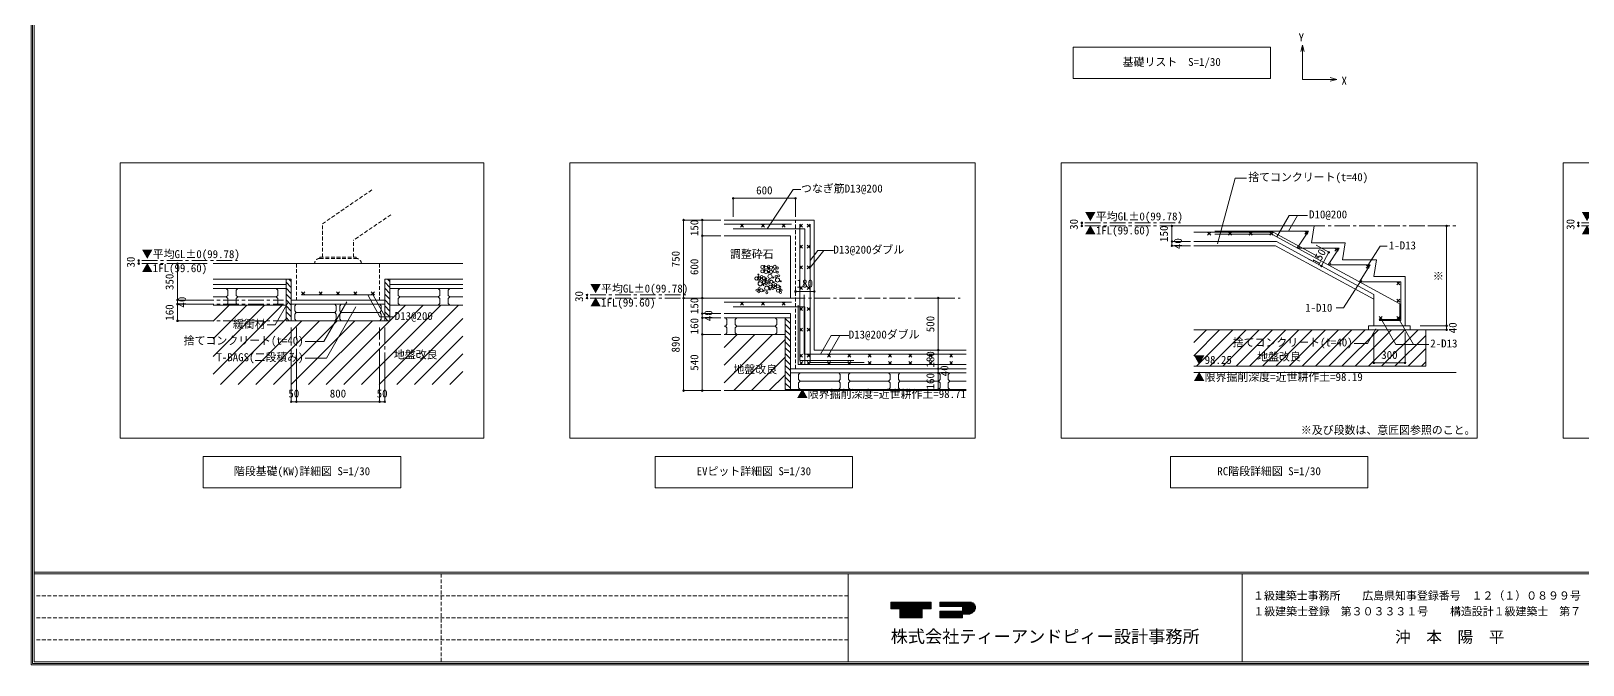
# Model space of a CAD drawing. Units: millimetres on the paper, enlarged 150 times, with parts at 1:30. Extents: x -144184 to 144184, y -90019 to 91030.
# Drawn here: x -144184 to -69522, y -90019 to -59528 of the extents above; entities that cross this region are included whole.
import ezdxf
from ezdxf.enums import TextEntityAlignment as Align

# ---------------------------------------------------------------- set-up
doc = ezdxf.new("R2010")
doc.units = ezdxf.units.MM
doc.header["$LTSCALE"] = 150
doc.header["$PDMODE"] = 32
doc.header["$PDSIZE"] = 75
doc.linetypes.add('CHAIN1', pattern=[8, 5, -1, 1, -1])
doc.linetypes.add('DASHED1', pattern=[1.8, 1.2, -0.6])
for name, color, linetype, lineweight in [('3-0_基準線', 3, 'Continuous', 13), ('3-1_躯体', 7, 'Continuous', 9), ('3-2_間仕切り', 7, 'Continuous', 9), ('3-5_仕上げ', 2, 'Continuous', 9), ('3-7_寸法', 4, 'Continuous', 5), ('3-8_補助線', 4, 'Continuous', 5), ('3-9_ハッチ', 4, 'Continuous', 5), ('3-A_給水設備', 7, 'Continuous', 9), ('3-B_排水設備', 3, 'Continuous', 13), ('3-C_ガス設備', 4, 'DASHED1', 5), ('3-F_', 4, 'CHAIN1', 5), ('4-7_寸法', 4, 'Continuous', 5), ('F-0_枠', 2, 'Continuous', 13)]:
    doc.layers.add(name, color=color, linetype=linetype, lineweight=lineweight)
doc.layers.add('3-E_', color=2, linetype='Continuous')
doc.styles.add('ＭＳ ゴシック', font='')
doc.styles.get('ＭＳ ゴシック').set_extended_font_data('MS Gothic')

msp = doc.modelspace()

# ---------------------------------------------------------------- linework, layer by layer
at = {"layer": '3-0_基準線'}
for p, q in [((-84554.1, -60310.1), (-94054.1, -60310.1)), ((-84554.1, -60310.1), (-84554.1, -61810.1)), ((-110840.9, -68620.6), (-106504.3, -68620.6)), ((-106504.3, -68620.6), (-106504.3, -74870.6)), ((-110840.9, -69370.6), (-107654.3, -69370.6)), ((-107654.3, -72370.6), (-107654.3, -69370.6)), ((-88248.4, -68902), (-82457.7, -68902)), ((-82582.7, -69714.5), (-82457.7, -68902)), ((-88248.4, -69652), (-84270.7, -69652)), ((-88248.4, -69852), (-84321.4, -69852)), ((-79582.7, -72422.8), (-84321.4, -69852)), ((-79582.7, -72195.3), (-84270.7, -69652)), ((-82582.7, -69714.5), (-80957.7, -69714.5)), ((-81082.7, -70527), (-80957.7, -69714.5)), ((-135416.6, -70715.4), (-123416.6, -70715.4)), ((-81082.7, -70527), (-79457.7, -70527)), ((-79582.7, -71342), (-79457.7, -70527)), ((-135416.6, -71465.4), (-131666.6, -71465.4)), ((-131916.6, -71465.4), (-131916.6, -73465.4)), ((-131666.6, -71465.4), (-131666.6, -73465.4)), ((-123416.6, -71465.4), (-127166.6, -71465.4)), ((-127166.6, -71465.4), (-127166.6, -73465.4)), ((-126916.6, -71465.4), (-126916.6, -73465.4)), ((-79582.7, -71342), (-78082.7, -71342)), ((-78082.7, -73702), (-78082.7, -71342)), ((-135416.6, -71715.4), (-131916.6, -71715.4)), ((-135416.6, -71915.4), (-131916.6, -71915.4)), ((-134791.6, -72315.4), (-135416.6, -72315.4)), ((-134716.6, -71990.4), (-134791.6, -71915.4)), ((-134791.6, -72315.4), (-134716.6, -72240.4)), ((-134791.6, -72315.4), (-134716.6, -72390.4)), ((-134716.6, -72240.4), (-134716.6, -71990.4)), ((-134716.6, -72640.4), (-134716.6, -72390.4)), ((-134316.6, -71990.4), (-134241.6, -71915.4)), ((-134316.6, -72240.4), (-134316.6, -71990.4)), ((-134241.6, -72315.4), (-134316.6, -72240.4)), ((-134241.6, -72315.4), (-134316.6, -72390.4)), ((-134316.6, -72640.4), (-134316.6, -72390.4)), ((-132391.6, -72315.4), (-134241.6, -72315.4)), ((-132316.6, -71990.4), (-132391.6, -71915.4)), ((-132391.6, -72315.4), (-132316.6, -72240.4)), ((-132391.6, -72315.4), (-132316.6, -72390.4)), ((-132316.6, -72240.4), (-132316.6, -71990.4)), ((-132316.6, -72640.4), (-132316.6, -72390.4)), ((-123416.6, -71715.4), (-126916.6, -71715.4)), ((-123416.6, -71915.4), (-126916.6, -71915.4)), ((-126516.6, -71990.4), (-126441.6, -71915.4)), ((-126516.6, -72240.4), (-126516.6, -71990.4)), ((-126441.6, -72315.4), (-126516.6, -72240.4)), ((-126441.6, -72315.4), (-126516.6, -72390.4)), ((-126516.6, -72640.4), (-126516.6, -72390.4)), ((-126441.6, -72315.4), (-124591.6, -72315.4)), ((-124516.6, -71990.4), (-124591.6, -71915.4)), ((-124591.6, -72315.4), (-124516.6, -72240.4)), ((-124591.6, -72315.4), (-124516.6, -72390.4)), ((-124516.6, -72240.4), (-124516.6, -71990.4)), ((-124516.6, -72640.4), (-124516.6, -72390.4)), ((-124116.6, -71990.4), (-124041.6, -71915.4)), ((-124116.6, -72240.4), (-124116.6, -71990.4)), ((-124041.6, -72315.4), (-124116.6, -72240.4)), ((-124041.6, -72315.4), (-124116.6, -72390.4)), ((-124116.6, -72640.4), (-124116.6, -72390.4)), ((-124041.6, -72315.4), (-123416.6, -72315.4)), ((-110840.9, -72370.6), (-107654.3, -72370.6)), ((-79582.7, -73702), (-79582.7, -72195.3)), ((-135416.6, -72715.4), (-131916.6, -72715.4)), ((-134791.6, -72715.4), (-135416.6, -72715.4)), ((-134716.6, -72640.4), (-134791.6, -72715.4)), ((-134316.6, -72640.4), (-134241.6, -72715.4)), ((-131666.6, -72465.4), (-127166.6, -72465.4)), ((-127166.6, -72665.4), (-131666.6, -72665.4)), ((-131499.9, -72740.4), (-131424.9, -72665.4)), ((-131499.9, -72990.4), (-131499.9, -72740.4)), ((-131424.9, -73065.4), (-131499.9, -72990.4)), ((-131424.9, -73065.4), (-131499.9, -73140.4)), ((-131499.9, -73390.4), (-131499.9, -73140.4)), ((-129574.9, -73065.4), (-131424.9, -73065.4)), ((-129499.9, -72740.4), (-129574.9, -72665.4)), ((-129574.9, -73065.4), (-129499.9, -72990.4)), ((-129574.9, -73065.4), (-129499.9, -73140.4)), ((-129499.9, -72990.4), (-129499.9, -72740.4)), ((-129499.9, -73390.4), (-129499.9, -73140.4)), ((-129333.2, -72740.4), (-129258.2, -72665.4)), ((-129333.2, -72990.4), (-129333.2, -72740.4)), ((-129258.2, -73065.4), (-129333.2, -72990.4)), ((-129258.2, -73065.4), (-129333.2, -73140.4)), ((-129333.2, -73390.4), (-129333.2, -73140.4)), ((-127408.2, -73065.4), (-129258.2, -73065.4)), ((-127333.2, -72740.4), (-127408.2, -72665.4)), ((-127408.2, -73065.4), (-127333.2, -72990.4)), ((-127408.2, -73065.4), (-127333.2, -73140.4)), ((-127333.2, -72990.4), (-127333.2, -72740.4)), ((-127333.2, -73390.4), (-127333.2, -73140.4)), ((-123416.6, -72715.4), (-126916.6, -72715.4)), ((-124516.6, -72640.4), (-124591.6, -72715.4)), ((-124116.6, -72640.4), (-124041.6, -72715.4)), ((-124041.6, -72715.4), (-123416.6, -72715.4)), ((-110840.9, -73120.6), (-107654.3, -73120.6)), ((-107654.3, -76770.6), (-107654.3, -73120.6)), ((-126916.6, -73465.4), (-131916.6, -73465.4)), ((-129499.9, -73390.4), (-129574.9, -73465.4)), ((-127333.2, -73390.4), (-127408.2, -73465.4)), ((-110840.9, -73320.6), (-107654.3, -73320.6)), ((-110840.9, -73720.6), (-110779.3, -73720.6)), ((-110704.3, -73395.6), (-110779.3, -73320.6)), ((-110779.3, -73720.6), (-110704.3, -73645.6)), ((-110779.3, -73720.6), (-110704.3, -73795.6)), ((-110704.3, -73645.6), (-110704.3, -73395.6)), ((-110704.3, -74045.6), (-110704.3, -73795.6)), ((-110304.3, -73395.6), (-110229.3, -73320.6)), ((-110304.3, -73645.6), (-110304.3, -73395.6)), ((-110229.3, -73720.6), (-110304.3, -73645.6)), ((-110229.3, -73720.6), (-110304.3, -73795.6)), ((-110304.3, -74045.6), (-110304.3, -73795.6)), ((-110229.3, -73720.6), (-108379.3, -73720.6)), ((-108304.3, -73395.6), (-108379.3, -73320.6)), ((-108379.3, -73720.6), (-108304.3, -73645.6)), ((-108379.3, -73720.6), (-108304.3, -73795.6)), ((-108304.3, -73645.6), (-108304.3, -73395.6)), ((-108304.3, -74045.6), (-108304.3, -73795.6)), ((-107904.3, -76770.6), (-107904.3, -73320.6)), ((-88248.4, -73902), (-77082.7, -73902)), ((-77832.7, -73702), (-79832.7, -73702)), ((-79832.7, -73702), (-79832.7, -73902)), ((-77832.7, -73902), (-79832.7, -73902)), ((-77832.7, -73702), (-77832.7, -73902)), ((-77082.7, -73902), (-77082.7, -75652)), ((-110840.9, -74120.6), (-110779.3, -74120.6)), ((-110840.9, -74120.6), (-107904.3, -74120.6)), ((-110704.3, -74045.6), (-110779.3, -74120.6)), ((-108304.3, -74045.6), (-108379.3, -74120.6)), ((-99200.8, -74870.6), (-106504.3, -74870.6)), ((-99200.8, -75770.6), (-107654.3, -75770.6)), ((-99200.8, -75970.6), (-107654.3, -75970.6)), ((-107254.3, -76045.6), (-107179.3, -75970.6)), ((-107254.3, -76295.6), (-107254.3, -76045.6)), ((-105254.3, -76045.6), (-105329.3, -75970.6)), ((-105254.3, -76295.6), (-105254.3, -76045.6)), ((-104854.3, -76045.6), (-104779.3, -75970.6)), ((-104854.3, -76295.6), (-104854.3, -76045.6)), ((-102854.3, -76045.6), (-102929.3, -75970.6)), ((-102854.3, -76295.6), (-102854.3, -76045.6)), ((-102454.3, -76045.6), (-102379.3, -75970.6)), ((-102454.3, -76295.6), (-102454.3, -76045.6)), ((-100454.3, -76045.6), (-100529.3, -75970.6)), ((-100454.3, -76295.6), (-100454.3, -76045.6)), ((-100054.3, -76045.6), (-99979.3, -75970.6)), ((-100054.3, -76295.6), (-100054.3, -76045.6)), ((-88248.4, -75652), (-77082.7, -75652)), ((-99200.8, -76820.6), (-110840.9, -76820.6)), ((-99200.8, -76770.6), (-107904.3, -76770.6)), ((-107179.3, -76370.6), (-107254.3, -76295.6)), ((-107179.3, -76370.6), (-107254.3, -76445.6)), ((-107254.3, -76695.6), (-107254.3, -76445.6)), ((-107254.3, -76695.6), (-107179.3, -76770.6)), ((-105329.3, -76370.6), (-107179.3, -76370.6)), ((-105329.3, -76370.6), (-105254.3, -76295.6)), ((-105329.3, -76370.6), (-105254.3, -76445.6)), ((-105254.3, -76695.6), (-105254.3, -76445.6)), ((-104779.3, -76370.6), (-104854.3, -76295.6)), ((-104779.3, -76370.6), (-104854.3, -76445.6)), ((-104854.3, -76695.6), (-104854.3, -76445.6)), ((-104854.3, -76695.6), (-104779.3, -76770.6)), ((-102929.3, -76370.6), (-104779.3, -76370.6)), ((-102929.3, -76370.6), (-102854.3, -76295.6)), ((-102929.3, -76370.6), (-102854.3, -76445.6)), ((-102854.3, -76695.6), (-102854.3, -76445.6)), ((-102379.3, -76370.6), (-102454.3, -76295.6)), ((-102379.3, -76370.6), (-102454.3, -76445.6)), ((-102454.3, -76695.6), (-102454.3, -76445.6)), ((-102454.3, -76695.6), (-102379.3, -76770.6)), ((-100529.3, -76370.6), (-102379.3, -76370.6)), ((-100529.3, -76370.6), (-100454.3, -76295.6)), ((-100529.3, -76370.6), (-100454.3, -76445.6)), ((-100454.3, -76695.6), (-100454.3, -76445.6)), ((-99979.3, -76370.6), (-100054.3, -76295.6)), ((-99979.3, -76370.6), (-100054.3, -76445.6)), ((-100054.3, -76695.6), (-100054.3, -76445.6)), ((-100054.3, -76695.6), (-99979.3, -76770.6)), ((-99200.8, -76370.6), (-99979.3, -76370.6)), ((-99200.8, -76770.6), (-99979.3, -76770.6))]:
    msp.add_line(p, q, dxfattribs=at)
at = {"layer": '3-0_基準線', "linetype": 'DASHED1'}
for p, q in [((-107404.3, -75770.6), (-107404.3, -68620.6)), ((-131416.6, -70715.4), (-131416.6, -72465.4)), ((-127416.6, -70715.4), (-127416.6, -72465.4))]:
    msp.add_line(p, q, dxfattribs=at)
at = {"layer": '3-0_基準線', "color": 4, "lineweight": 5}
msp.add_line((-76082.7, -73702), (-76082.7, -73902), dxfattribs=at)
at = {"layer": '3-0_基準線'}
for points in [[(-84554.1, -61810.1), (-94054.1, -61810.1), (-94054.1, -60310.1)], [(-132316.6, -72640.4), (-132391.6, -72715.4), (-134241.6, -72715.4)], [(-126516.6, -72640.4), (-126441.6, -72715.4), (-124591.6, -72715.4)], [(-131499.9, -73390.4), (-131424.9, -73465.4), (-129574.9, -73465.4)], [(-129333.2, -73390.4), (-129258.3, -73465.4), (-127408.2, -73465.4)], [(-110304.3, -74045.6), (-110229.3, -74120.6), (-108379.3, -74120.6)], [(-105254.3, -76695.6), (-105329.3, -76770.6), (-107179.3, -76770.6)], [(-102854.3, -76695.6), (-102929.3, -76770.6), (-104779.3, -76770.6)], [(-100454.3, -76695.6), (-100529.3, -76770.6), (-102379.3, -76770.6)]]:
    msp.add_lwpolyline(points, dxfattribs=at)
at = {"layer": '3-1_躯体'}
for p, q in [((-107604.3, -68820.6), (-110840.9, -68820.6)), ((-110404.3, -69045.6), (-106954.3, -69045.6)), ((-110045.7, -68820.6), (-109904.3, -68962)), ((-109904.3, -68820.6), (-110045.7, -68962)), ((-109045.7, -68820.6), (-108904.3, -68962)), ((-108904.3, -68820.6), (-109045.7, -68962)), ((-108045.7, -68820.6), (-107904.3, -68962)), ((-107904.3, -68820.6), (-108045.7, -68962)), ((-107204.3, -68820.6), (-107204.3, -75370.6)), ((-107204.3, -68824.9), (-107062.9, -68966.3)), ((-107062.9, -68824.9), (-107204.3, -68966.3)), ((-106954.3, -71795.6), (-106954.3, -69045.6)), ((-106840.7, -68824.9), (-106699.3, -68966.3)), ((-106699.3, -68824.9), (-106840.7, -68966.3)), ((-106699.3, -68820.6), (-106699.3, -75470.6)), ((-88248.4, -69202), (-84432.4, -69202)), ((-87582.4, -69352), (-87432.4, -69202)), ((-87432.4, -69352), (-87582.4, -69202)), ((-87227.4, -69152), (-82732, -69152)), ((-87227.4, -69302), (-84496.4, -69302)), ((-86582.4, -69352), (-86432.4, -69202)), ((-86432.4, -69352), (-86582.4, -69202)), ((-85582.4, -69352), (-85432.4, -69202)), ((-85432.4, -69352), (-85582.4, -69202)), ((-84432.4, -69352), (-84582.4, -69202)), ((-84582.4, -69352), (-84432.4, -69202)), ((-84496.4, -69302), (-78332.7, -72645.9)), ((-82213.8, -70405.6), (-84432.4, -69202)), ((-83275.2, -69964.5), (-82732, -69152)), ((-82902.4, -69302), (-82752.4, -69152)), ((-82752.4, -69302), (-82902.4, -69152)), ((-107204.3, -69824.2), (-107062.9, -69965.6)), ((-107062.9, -69824.2), (-107204.3, -69965.6)), ((-106840.7, -69824.2), (-106699.3, -69965.6)), ((-106699.3, -69824.2), (-106840.7, -69965.6)), ((-83275.2, -69964.5), (-81255, -69964.5)), ((-81255, -69964.5), (-81777.5, -70777)), ((-81452.4, -70114.5), (-81302.4, -69964.5)), ((-81302.4, -70114.5), (-81452.4, -69964.5)), ((-107204.3, -70823.4), (-107062.9, -70964.9)), ((-107062.9, -70823.4), (-107204.3, -70964.9)), ((-106840.7, -70823.4), (-106699.3, -70964.9)), ((-106699.3, -70823.4), (-106840.7, -70964.9)), ((-81777.5, -70777), (-79755, -70777)), ((-79755, -70777), (-80275.2, -71592)), ((-79952.4, -70927), (-79802.4, -70777)), ((-79802.4, -70927), (-79952.4, -70777)), ((-80275.2, -71592), (-78282.7, -71592)), ((-78482.7, -71742), (-78332.7, -71592)), ((-78332.7, -71742), (-78482.7, -71592)), ((-78282.7, -71592), (-78282.7, -73452)), ((-131166.6, -72215.4), (-131016.6, -72065.4)), ((-131016.6, -72215.4), (-131166.6, -72065.4)), ((-131166.6, -72215.4), (-127666.6, -72215.4)), ((-130329.1, -72065.4), (-130179.1, -72215.4)), ((-130329.1, -72215.4), (-130179.1, -72065.4)), ((-129491.6, -72065.4), (-129341.6, -72215.4)), ((-129491.6, -72215.4), (-129341.6, -72065.4)), ((-128654.1, -72065.4), (-128504.1, -72215.4)), ((-128654.1, -72215.4), (-128504.1, -72065.4)), ((-127816.6, -72215.4), (-127666.6, -72065.4)), ((-127816.6, -72065.4), (-127666.6, -72215.4)), ((-107204.3, -71822.7), (-107062.9, -71964.1)), ((-107062.9, -71822.7), (-107204.3, -71964.1)), ((-106987.9, -72220.6), (-106987.9, -75070.6)), ((-106840.7, -71822.7), (-106699.3, -71964.1)), ((-106699.3, -71822.7), (-106840.7, -71964.1)), ((-107604.3, -72570.6), (-110840.9, -72570.6)), ((-110404.3, -72795.6), (-106954.3, -72795.6)), ((-110045.7, -72570.6), (-109904.3, -72712)), ((-109904.3, -72570.6), (-110045.7, -72712)), ((-109045.7, -72570.6), (-108904.3, -72712)), ((-108904.3, -72570.6), (-109045.7, -72712)), ((-108045.7, -72570.6), (-107904.3, -72712)), ((-107904.3, -72570.6), (-108045.7, -72712)), ((-107279.3, -72720.6), (-107279.3, -75570.6)), ((-107204.3, -72822), (-107062.9, -72963.4)), ((-107062.9, -72822), (-107204.3, -72963.4)), ((-106954.3, -75545.6), (-106954.3, -72795.6)), ((-106840.7, -72822), (-106699.3, -72963.4)), ((-106699.3, -72822), (-106840.7, -72963.4)), ((-78482.7, -72572), (-78332.7, -72422)), ((-78332.7, -72572), (-78482.7, -72422)), ((-78332.7, -73402), (-78332.7, -72645.9)), ((-107204.3, -73821.3), (-107062.9, -73962.7)), ((-107062.9, -73821.3), (-107204.3, -73962.7)), ((-106840.7, -73821.3), (-106699.3, -73962.7)), ((-106699.3, -73821.3), (-106840.7, -73962.7)), ((-79332.7, -73402), (-79182.7, -73252)), ((-79182.7, -73402), (-79332.7, -73252)), ((-79332.7, -73402), (-78332.7, -73402)), ((-79332.7, -73452), (-78282.7, -73452)), ((-78482.7, -73402), (-78332.7, -73252)), ((-78332.7, -73402), (-78482.7, -73252)), ((-107204.3, -75070.6), (-107062.9, -75212)), ((-107062.9, -75070.6), (-107204.3, -75212)), ((-107204.3, -75370.6), (-104604.3, -75370.6)), ((-99200.8, -75070.6), (-106987.9, -75070.6)), ((-106840.7, -75070.6), (-106699.3, -75212)), ((-106699.3, -75070.6), (-106840.7, -75212)), ((-105861.9, -75070.6), (-105720.5, -75212)), ((-105720.5, -75070.6), (-105861.9, -75212)), ((-104883.2, -75070.6), (-104741.7, -75212)), ((-104741.7, -75070.6), (-104883.2, -75212)), ((-103904.4, -75070.6), (-103763, -75212)), ((-103763, -75070.6), (-103904.4, -75212)), ((-102925.6, -75070.6), (-102784.2, -75212)), ((-102784.2, -75070.6), (-102925.6, -75212)), ((-101946.9, -75070.6), (-101805.4, -75212)), ((-101805.4, -75070.6), (-101946.9, -75212)), ((-100968.1, -75070.6), (-100826.7, -75212)), ((-100826.7, -75070.6), (-100968.1, -75212)), ((-99989.3, -75070.6), (-99847.9, -75212)), ((-99847.9, -75070.6), (-99989.3, -75212)), ((-99200.8, -75570.6), (-107279.3, -75570.6)), ((-107204.3, -75420.6), (-107062.9, -75562)), ((-107204.3, -75570.6), (-107056.1, -75422.4)), ((-106840.7, -75420.6), (-106699.3, -75562)), ((-106699.3, -75420.6), (-106840.7, -75562)), ((-106699.3, -75470.6), (-104099.3, -75470.6)), ((-105861.9, -75420.6), (-105720.5, -75562)), ((-105720.5, -75420.6), (-105861.9, -75562)), ((-104883.2, -75420.6), (-104741.7, -75562)), ((-104741.7, -75420.6), (-104883.2, -75562)), ((-103904.4, -75420.6), (-103763, -75562)), ((-103763, -75420.6), (-103904.4, -75562)), ((-102925.6, -75420.6), (-102784.2, -75562)), ((-102784.2, -75420.6), (-102925.6, -75562)), ((-101946.9, -75420.6), (-101805.4, -75562)), ((-101805.4, -75420.6), (-101946.9, -75562)), ((-100968.1, -75420.6), (-100826.7, -75562)), ((-100826.7, -75420.6), (-100968.1, -75562)), ((-99989.3, -75420.6), (-99847.9, -75562)), ((-99847.9, -75420.6), (-99989.3, -75562)), ((-88248.4, -75952), (-75622.7, -75952.1))]:
    msp.add_line(p, q, dxfattribs=at)
for centre in [(-83207.5, -69914.5), (-81709.8, -70727), (-80207.5, -71542)]:
    msp.add_circle(centre, 50, dxfattribs=at)
at = {"layer": '3-2_間仕切り'}
for p, q in [((-106699.3, -70557.3), (-106324.4, -70086.7)), ((-106699.3, -70904), (-106042.7, -70086.7)), ((-105582.8, -70086.7), (-106324.4, -70086.7)), ((-106210, -75070.6), (-105690.5, -74170.9)), ((-105817, -75121.4), (-105268.2, -74170.9)), ((-104845.8, -74170.9), (-105690.5, -74170.9))]:
    msp.add_line(p, q, dxfattribs=at)
at = {"layer": '3-5_仕上げ', "color": 7}
for p in [(-108776.2, -69046.8), (-107142.3, -67147.7)]:
    msp.add_line(p, (-107525.3, -67147.7), dxfattribs=at)
at = {"layer": '3-7_寸法'}
for p, q in [((-110404.3, -67570.6), (-110404.3, -68470.6)), ((-107404.3, -67570.6), (-110404.3, -67570.6)), ((-107404.3, -67570.6), (-107404.3, -68470.6)), ((-112790.9, -68620.6), (-111890.9, -68620.6)), ((-111890.9, -68620.6), (-110990.9, -68620.6)), ((-111890.9, -69370.6), (-110990.9, -69370.6)), ((-93633.4, -68752), (-93633.4, -68902)), ((-89298.4, -68902), (-88398.4, -68902)), ((-89298.4, -68902), (-89298.4, -69652)), ((-76082.7, -68902), (-76982.7, -68902)), ((-76082.7, -68902), (-76082.7, -73702)), ((-69739.5, -68752), (-69739.5, -68902)), ((-89298.4, -69652), (-88398.4, -69652)), ((-89298.4, -69652), (-89298.4, -69852)), ((-89298.4, -69852), (-88398.4, -69852)), ((-81747.6, -70167.5), (-82362.9, -69833.7)), ((-81747.6, -70167.5), (-82105.3, -70826.8)), ((-139004.5, -70565.4), (-139004.5, -70715.4)), ((-137138.6, -70715.4), (-136138.6, -70715.4)), ((-137138.6, -72465.4), (-137138.6, -70715.4)), ((-82105.3, -70826.8), (-82720.5, -70493)), ((-117435.6, -72220.6), (-117435.6, -72370.6)), ((-112790.9, -72370.6), (-111890.9, -72370.6)), ((-112790.9, -72370.6), (-112790.9, -76820.6)), ((-111890.9, -72370.6), (-110990.9, -72370.6)), ((-111890.9, -72370.6), (-110990.9, -72370.6)), ((-111890.9, -72370.6), (-111890.9, -73120.6)), ((-107404.3, -72054.8), (-106504.3, -72054.8)), ((-100537.1, -72370.6), (-101437.1, -72370.6)), ((-100537.1, -72370.6), (-100537.1, -74870.6)), ((-137138.6, -72465.4), (-136138.6, -72465.4)), ((-137138.6, -72665.4), (-136138.6, -72665.4)), ((-111890.9, -73120.6), (-110990.9, -73120.6)), ((-111890.9, -73120.6), (-111890.9, -73320.6)), ((-111890.9, -73320.6), (-110990.9, -73320.6)), ((-111890.9, -73320.6), (-111890.9, -74120.6)), ((-111890.9, -73320.6), (-110990.9, -73320.6)), ((-111890.9, -73320.6), (-110990.9, -73320.6)), ((-76082.7, -73702), (-76982.7, -73702)), ((-76082.7, -73902), (-76982.7, -73902)), ((-111890.9, -74120.6), (-110990.9, -74120.6)), ((-111890.9, -74120.6), (-111890.9, -76820.6)), ((-100537.1, -74870.6), (-101437.1, -74870.6)), ((-100537.1, -74870.6), (-100537.1, -75770.6)), ((-79582.7, -75489.5), (-79582.7, -74739.5)), ((-78082.7, -75489.5), (-78082.7, -74739.5)), ((-131666.6, -77358.9), (-131666.6, -75558.9)), ((-131416.6, -77358.9), (-131416.6, -75558.9)), ((-131416.6, -77358.9), (-131416.6, -75558.9)), ((-127416.6, -77358.9), (-127416.6, -75558.9)), ((-127166.6, -77358.9), (-127166.6, -75558.9)), ((-100537.1, -75770.6), (-101437.1, -75770.6)), ((-100537.1, -75970.6), (-101437.1, -75970.6)), ((-100537.1, -75970.6), (-101437.1, -75970.6)), ((-100537.1, -75770.6), (-100537.1, -75970.6)), ((-100537.1, -75970.6), (-100537.1, -76770.6)), ((-79582.7, -75489.5), (-78082.7, -75489.5)), ((-112790.9, -76820.6), (-111890.9, -76820.6)), ((-111890.9, -76820.6), (-110990.9, -76820.6)), ((-100537.1, -76770.6), (-101437.1, -76770.6)), ((-100537.1, -76770.6), (-101437.1, -76770.6)), ((-131416.6, -77358.9), (-131666.6, -77358.9)), ((-131416.6, -77358.9), (-127416.6, -77358.9)), ((-127416.6, -77358.9), (-127166.6, -77358.9))]:
    msp.add_line(p, q, dxfattribs=at)
at = {"layer": '3-7_寸法', "color": 2}
for p in [(-110404.3, -67570.6), (-107404.3, -67570.6), (-112790.9, -68620.6), (-111890.9, -68620.6), (-111890.9, -69370.6), (-93633.4, -68752), (-93633.4, -68902), (-89298.4, -68902), (-76082.7, -68902), (-69739.5, -68752), (-69739.5, -68902), (-89298.4, -69652), (-89298.4, -69852), (-139004.5, -70565.4), (-139004.5, -70715.4), (-117435.6, -72220.6), (-117435.6, -72370.6), (-112790.9, -72370.6), (-111890.9, -72370.6), (-107404.3, -72054.8), (-106504.3, -72054.8), (-100537.1, -72370.6), (-111890.9, -73120.6), (-111890.9, -73320.6), (-76082.7, -73702), (-76082.7, -73902), (-111890.9, -74120.6), (-100537.1, -74870.6), (-100537.1, -75770.6), (-100537.1, -75970.6), (-112790.9, -76820.6), (-111890.9, -76820.6), (-100537.1, -76770.6)]:
    msp.add_point(p, dxfattribs=at)
at = {"layer": '3-7_寸法', "color": 7}
for p in [(-81747.6, -70167.5), (-137138.6, -70715.4), (-82105.3, -70826.8), (-137138.6, -72465.4), (-137138.6, -72665.4), (-79582.7, -75489.5), (-78082.7, -75489.5), (-131666.6, -77358.9), (-131416.6, -77358.9), (-127416.6, -77358.9), (-127166.6, -77358.9)]:
    msp.add_point(p, dxfattribs=at)
at = {"layer": '3-8_補助線'}
for p, q in [((-112790.9, -72370.6), (-112790.9, -68620.6)), ((-111890.9, -69370.6), (-111890.9, -68620.6)), ((-111890.9, -72370.6), (-111890.9, -69370.6)), ((-135416.6, -76028.7), (-132103.3, -72715.4)), ((-135416.6, -75180.1), (-132951.8, -72715.4)), ((-135416.6, -74331.6), (-133800.4, -72715.4)), ((-135416.6, -73483.1), (-134648.9, -72715.4)), ((-129979.6, -76531.4), (-126163.6, -72715.4)), ((-129131, -76531.4), (-125315.1, -72715.4)), ((-128282.5, -76531.4), (-124466.5, -72715.4)), ((-127434, -76531.4), (-123618, -72715.4)), ((-135070.7, -76531.4), (-131916.6, -73377.2)), ((-134222.2, -76531.4), (-131156.2, -73465.4)), ((-133373.7, -76531.4), (-130307.7, -73465.4)), ((-132525.2, -76531.4), (-129459.2, -73465.4)), ((-131676.6, -76531.4), (-128610.7, -73465.4)), ((-130828.1, -76531.4), (-127762.1, -73465.4)), ((-126585.5, -76531.4), (-123416.6, -73362.5)), ((-88248.4, -75147.7), (-87002.7, -73902)), ((-88248.4, -74511.3), (-87639.1, -73902)), ((-88116.3, -75652), (-86366.3, -73902)), ((-87480, -75652), (-85730, -73902)), ((-86843.6, -75652), (-85093.6, -73902)), ((-86207.2, -75652), (-84457.2, -73902)), ((-85570.8, -75652), (-83820.8, -73902)), ((-84934.4, -75652), (-83184.4, -73902)), ((-84298, -75652), (-82548, -73902)), ((-83661.6, -75652), (-81911.6, -73902)), ((-83025.2, -75652), (-81275.2, -73902)), ((-82388.8, -75652), (-80638.8, -73902)), ((-81752.4, -75652), (-80002.4, -73902)), ((-81116, -75652), (-79366, -73902)), ((-80479.6, -75652), (-78729.6, -73902)), ((-79843.2, -75652), (-78093.2, -73902)), ((-79206.8, -75652), (-77456.8, -73902)), ((-125736.9, -76531.4), (-123416.6, -74211)), ((-110840.9, -76447.8), (-108513.7, -74120.6)), ((-110840.9, -75599.3), (-109362.2, -74120.6)), ((-110840.9, -74750.8), (-110210.8, -74120.6)), ((-110365.2, -76820.6), (-107904.3, -74359.7)), ((-78570.4, -75652), (-77082.7, -74164.3)), ((-124888.4, -76531.4), (-123416.6, -75059.5)), ((-109516.6, -76820.6), (-107904.3, -75208.2)), ((-77934, -75652), (-77082.7, -74800.7)), ((-124039.9, -76531.4), (-123416.6, -75908.1)), ((-108668.1, -76820.6), (-107904.3, -76056.7)), ((-77297.6, -75652), (-77082.7, -75437.1)), ((-107819.6, -76820.6), (-107769.6, -76770.6)), ((-106971.1, -76820.6), (-106921.1, -76770.6)), ((-106122.5, -76820.6), (-106072.5, -76770.6)), ((-105274, -76820.6), (-105224, -76770.6)), ((-104425.5, -76820.6), (-104375.5, -76770.6)), ((-103576.9, -76820.6), (-103526.9, -76770.6)), ((-102728.4, -76820.6), (-102678.4, -76770.6)), ((-101879.9, -76820.6), (-101829.9, -76770.6)), ((-101031.4, -76820.6), (-100981.4, -76770.6)), ((-100182.8, -76820.6), (-100132.8, -76770.6)), ((-99334.3, -76820.6), (-99284.3, -76770.6))]:
    msp.add_line(p, q, dxfattribs=at)
at = {"layer": '3-9_ハッチ'}
for p, q in [((-131916.6, -71613.9), (-131666.6, -71863.9)), ((-131782.2, -71465.4), (-131666.6, -71581)), ((-127166.6, -71613.9), (-126916.6, -71863.9)), ((-127032.2, -71465.4), (-126916.6, -71581)), ((-131916.6, -71896.7), (-131666.6, -72146.7)), ((-131916.6, -72179.6), (-131666.6, -72429.6)), ((-127166.6, -71896.7), (-126916.6, -72146.7)), ((-127166.6, -72179.6), (-126916.6, -72429.6)), ((-131916.6, -72462.4), (-131666.6, -72712.4)), ((-131916.6, -72745.2), (-131666.6, -72995.2)), ((-131916.6, -73028.1), (-131666.6, -73278.1)), ((-127166.6, -72462.4), (-126916.6, -72712.4)), ((-127166.6, -72745.2), (-126916.6, -72995.2)), ((-127166.6, -73028.1), (-126916.6, -73278.1)), ((-131916.6, -73310.9), (-131762.1, -73465.4)), ((-127166.6, -73310.9), (-127012.1, -73465.4)), ((-107904.3, -73347.4), (-107654.3, -73597.4)), ((-107904.3, -73630.2), (-107654.3, -73880.2)), ((-107904.3, -73913.1), (-107654.3, -74163.1)), ((-107904.3, -74195.9), (-107654.3, -74445.9)), ((-107904.3, -74478.8), (-107654.3, -74728.8)), ((-107904.3, -74761.6), (-107654.3, -75011.6)), ((-107904.3, -75044.5), (-107654.3, -75294.5)), ((-107904.3, -75327.3), (-107654.3, -75577.3)), ((-107904.3, -75610.1), (-107654.3, -75860.1)), ((-107904.3, -75893), (-107654.3, -76143)), ((-107904.3, -76175.8), (-107654.3, -76425.8)), ((-107904.3, -76458.7), (-107654.3, -76708.7)), ((-107904.3, -76741.5), (-107875.2, -76770.6))]:
    msp.add_line(p, q, dxfattribs=at)
for centre, radius in [((-109005.6, -70877.9), 75), ((-108912.2, -70826), 25), ((-108825.7, -70909.1), 75), ((-108697.7, -70843.3), 50), ((-108690.8, -70933.3), 25), ((-108580, -70905.6), 75), ((-108403.6, -70867.6), 75), ((-108282.5, -70926.4), 50), ((-109291.8, -71428.3), 75), ((-109173.6, -71514.8), 50), ((-109192.7, -71349), 25), ((-109187.7, -71240.6), 25), ((-109105.2, -71685.3), 100), ((-109136.3, -71409.8), 50), ((-109047.6, -71481), 50), ((-109034.8, -71332), 50), ((-109005.6, -71082.1), 75), ((-108932.5, -71605.3), 75), ((-108926.6, -71412.7), 75), ((-108912.2, -71030.2), 25), ((-108825.7, -71113.2), 75), ((-108814.4, -71691.8), 50), ((-108833.5, -71526), 25), ((-108815, -71435.6), 25), ((-108777.1, -71586.8), 50), ((-108697.7, -71047.5), 50), ((-108688.4, -71658), 50), ((-108632, -71328.8), 100), ((-108675.6, -71509), 50), ((-108690.8, -71137.5), 25), ((-108580, -71109.8), 75), ((-108567.4, -71589.7), 75), ((-108475.3, -71386), 25), ((-108455.8, -71612.6), 25), ((-108403.6, -71071.7), 75), ((-108362.8, -71722.1), 50), ((-108341.2, -71335.3), 50), ((-108272.7, -71505.8), 100), ((-108282.5, -71130.5), 50), ((-108215.2, -71301.5), 50), ((-108116, -71563), 25), ((-109258.3, -71995), 50), ((-109169.6, -72066.1), 50), ((-109156.8, -71917.1), 50), ((-109048.6, -71997.9), 75), ((-108948.5, -71742.5), 25), ((-108937, -72020.7), 25), ((-108792.4, -71898.4), 100), ((-108784.1, -72112.1), 50), ((-108619.7, -71818.4), 75), ((-108635.7, -71955.6), 25), ((-108501.6, -71904.9), 50), ((-108520.7, -71739.1), 25), ((-108464.3, -71799.9), 50), ((-108375.6, -71871.1), 50), ((-108254.6, -71802.8), 75), ((-108247, -72013.3), 75), ((-108128.9, -72099.9), 50), ((-108148, -71934), 25), ((-108143, -71825.7), 25), ((-108091.6, -71994.9), 50)]:
    msp.add_circle(centre, radius, dxfattribs=at)
at = {"layer": '3-A_給水設備'}
for p, q in [((-87100.9, -69765.6), (-86252.7, -66600)), ((-86252.7, -66600), (-85701.9, -66600)), ((-84252.4, -69434.4), (-83650.9, -68392.6)), ((-83689.7, -69152), (-83251.3, -68392.6)), ((-82776.3, -68392.6), (-83650.9, -68392.6)), ((-79877.4, -70807), (-79284.5, -69883)), ((-78938.7, -69883), (-79284.5, -69883)), ((-80207.5, -71542), (-81044.9, -72846.9)), ((-127970, -72256), (-127397.6, -73282.3)), ((-127729.7, -72227.5), (-127144.9, -73282.3)), ((-131812.2, -72576.9), (-132438.9, -73662.3)), ((-128984.6, -72547.9), (-130089.9, -74462.3)), ((-128551.5, -72797.9), (-129974.4, -75262.3)), ((-81394.6, -72846.9), (-81044.9, -72846.9)), ((-132818.3, -73662.3), (-132438.9, -73662.3)), ((-127397.6, -73282.3), (-126762.8, -73282.3)), ((-79481.7, -73851), (-79885.2, -74550)), ((-79257.7, -73327), (-78522.8, -74599.8)), ((-78407.7, -73327), (-77672.8, -74599.8)), ((-130991.8, -74462.3), (-130089.9, -74462.3)), ((-79885.2, -74550), (-80523.3, -74550)), ((-76943.4, -74599.8), (-78522.8, -74599.8)), ((-130991.8, -75262.3), (-129974.4, -75262.3))]:
    msp.add_line(p, q, dxfattribs=at)
at = {"layer": '3-B_排水設備'}
for p, q in [((-139895.2, -79102.5), (-139895.2, -65873.6)), ((-122395.2, -65873.6), (-139895.2, -65873.6)), ((-122395.2, -79102.5), (-122395.2, -65873.6)), ((-98757, -79102.5), (-98757, -65873.6)), ((-94618.8, -65873.6), (-94618.8, -79102.5)), ((-122395.2, -79102.5), (-139895.2, -79102.5)), ((-74618.8, -79102.5), (-94618.8, -79102.5)), ((-126395.2, -79995.2), (-135895.2, -79995.2)), ((-135895.2, -81495.2), (-135895.2, -79995.2)), ((-126395.2, -79995.2), (-126395.2, -81495.2)), ((-104657, -79995.2), (-114157, -79995.2)), ((-114157, -81495.2), (-114157, -79995.2)), ((-104657, -79995.2), (-104657, -81495.2)), ((-79868.8, -79995.2), (-89368.8, -79995.2)), ((-89368.8, -81495.2), (-89368.8, -79995.2)), ((-79868.8, -79995.2), (-79868.8, -81495.2)), ((-126395.2, -81495.2), (-135895.2, -81495.2)), ((-104657, -81495.2), (-114157, -81495.2)), ((-79868.8, -81495.2), (-89368.8, -81495.2))]:
    msp.add_line(p, q, dxfattribs=at)
for points in [[(-98757, -79102.5), (-118257, -79102.5), (-118257, -65873.6), (-98757, -65873.6)], [(-94618.8, -65873.6), (-74618.8, -65873.6), (-74618.8, -79102.5)], [(-48480.6, -79102.5), (-70480.6, -79102.5), (-70480.6, -65873.6), (-48480.6, -65873.6)]]:
    msp.add_lwpolyline(points, dxfattribs=at)
at = {"layer": '3-C_ガス設備'}
for p, q in [((-130166.6, -68799.2), (-127724.1, -67128)), ((-126877.1, -68366), (-128666.6, -69590.4)), ((-130166.6, -70405.4), (-130166.6, -68799.2)), ((-128666.6, -70405.4), (-128666.6, -69590.4)), ((-130291.6, -70465.4), (-130291.6, -70405.4)), ((-130291.6, -70405.4), (-128541.6, -70405.4)), ((-130291.6, -70465.4), (-128541.6, -70465.4)), ((-128541.6, -70465.4), (-128541.6, -70405.4))]:
    msp.add_line(p, q, dxfattribs=at)
for centre, start, end in [((-130291.6, -70715.4), 90, 180), ((-128541.6, -70715.4), 0, 90)]:
    msp.add_arc(centre, 250, start, end, dxfattribs=at)
at = {"layer": '3-F_', "color": 7, "linetype": 'Continuous', "lineweight": 9}
for p, q in [((-83014.4, -60208.6), (-83097.2, -60517.6)), ((-81371, -61851.9), (-81680.1, -61769.1))]:
    msp.add_line(p, q, dxfattribs=at)
at = {"layer": '3-F_'}
for p, q in [((-93483.4, -68752), (-88884, -68752)), ((-93483.4, -68902), (-75622.7, -68902)), ((-69589.5, -68752), (-64758.8, -68752)), ((-69589.5, -68902), (-51091.9, -68902)), ((-138854.5, -70565.4), (-134255.1, -70565.4)), ((-138854.5, -70715.4), (-135622.4, -70715.4)), ((-117285.6, -72220.6), (-112686.3, -72220.6)), ((-117285.6, -72370.6), (-99490.3, -72370.6)), ((-136138.6, -72465.4), (-132034.5, -72465.4)), ((-136138.6, -72665.4), (-132034.5, -72665.4)), ((-136138.6, -73465.4), (-132034.5, -73465.4)), ((-131666.6, -75558.9), (-131666.6, -73790.1)), ((-131416.6, -75558.9), (-131416.6, -73790.1)), ((-127416.6, -75558.9), (-127416.6, -73790.1)), ((-127166.6, -73790.1), (-127166.6, -75558.9)), ((-76982.7, -73702), (-77351.4, -73702)), ((-76982.7, -73902), (-77351.4, -73902)), ((-79582.7, -74739.5), (-79582.7, -74031.1)), ((-78082.7, -74739.5), (-78082.7, -74031.1))]:
    msp.add_line(p, q, dxfattribs=at)
at = {"layer": '3-F_', "linetype": 'Continuous'}
for p, q in [((-137138.6, -72665.4), (-137138.6, -73465.4)), ((-137138.6, -72665.4), (-136138.6, -72665.4)), ((-137138.6, -73465.4), (-136138.6, -73465.4))]:
    msp.add_line(p, q, dxfattribs=at)
at = {"layer": '3-F_', "color": 7, "linetype": 'Continuous', "lineweight": 9}
for points in [[(-83014.4, -61851.9), (-83014.4, -60208.6), (-82931.6, -60517.6)], [(-83014.4, -61851.9), (-81371, -61851.9), (-81680.1, -61934.7)]]:
    msp.add_lwpolyline(points, dxfattribs=at)
at = {"layer": '3-F_', "color": 7}
for p in [(-137138.6, -72665.4), (-137138.6, -73465.4)]:
    msp.add_point(p, dxfattribs=at)
at = {"layer": '4-7_寸法'}
msp.add_line((-137138.6, -72665.4), (-137138.6, -72465.4), dxfattribs=at)
at = {"layer": 'F-0_枠', "color": 3}
for p, q in [((-26204.2, -85558.7), (-144033.4, -85558.7)), ((-26204.2, -85633.8), (-144033.4, -85633.8)), ((-104868.4, -85640.7), (-104868.4, -89868.5)), ((-85918.3, -85640.7), (-85918.3, -89868.5)), ((-102826.5, -86995.3), (-102826.5, -87319.2)), ((-102826.5, -87016.8), (-100882.8, -87016.8)), ((-102826.5, -87060), (-100882.8, -87060)), ((-102826.5, -87103.2), (-100882.8, -87103.2)), ((-102826.5, -87146.4), (-100882.8, -87146.4)), ((-102826.5, -87189.6), (-100882.8, -87189.6)), ((-102826.5, -87232.8), (-100882.8, -87232.8)), ((-102826.5, -87276), (-100882.8, -87276)), ((-102826.5, -87319.2), (-100882.8, -87319.2)), ((-102825.9, -86995.3), (-101012.4, -86995.3)), ((-100454.8, -86995.3), (-100454.8, -87207.4)), ((-100454.8, -86995.3), (-98946.6, -86995.3)), ((-100454.8, -87038.4), (-98847.4, -87038.4)), ((-100454.8, -87081.6), (-98798.8, -87081.6)), ((-100454.8, -87124.8), (-98767.4, -87124.8)), ((-100454.8, -87168), (-98746.8, -87168)), ((-100454.8, -87207.4), (-98735.4, -87207.4)), ((-99376.7, -87207.4), (-99376.7, -87416.1)), ((-99376.7, -87245.5), (-98730, -87245.5)), ((-99376.7, -87277.3), (-98729.7, -87277.3)), ((-99376.7, -87309), (-98733, -87309)), ((-99376.7, -87340.8), (-98740.2, -87340.8)), ((-101314.7, -87362.4), (-102394.6, -87362.4)), ((-101314.7, -87405.6), (-102394.6, -87405.6)), ((-101314.7, -87448.8), (-102394.6, -87448.8)), ((-101314.7, -87492), (-102394.6, -87492)), ((-101314.7, -87535.2), (-102394.6, -87535.2)), ((-101314.7, -87578.4), (-102394.6, -87578.4)), ((-101314.7, -87621.6), (-102394.6, -87621.6)), ((-101314.7, -87664.7), (-102394.6, -87664.7)), ((-101314.7, -87707.9), (-102394.6, -87707.9)), ((-100454.8, -87427.2), (-98782.6, -87427.2)), ((-100454.8, -87470.4), (-98822, -87470.4)), ((-100454.8, -87513.6), (-98882.1, -87513.6)), ((-100454.8, -87545.3), (-98936.9, -87545.3)), ((-100454.8, -87578.4), (-99010.2, -87578.4)), ((-100454.8, -87621.6), (-99375, -87621.6)), ((-100454.8, -87664.7), (-99375, -87664.7)), ((-100454.8, -87707.9), (-99375, -87707.9)), ((-99376.7, -87384), (-98756.7, -87384)), ((-99375, -87578.4), (-99375, -87751.1)), ((-26054.1, -90018.6), (-144183.6, -90018.6))]:
    msp.add_line(p, q, dxfattribs=at)
at = {"layer": 'F-0_枠', "color": 4, "linetype": 'DASHED1', "lineweight": 5}
for p, q in [((-124450.9, -85633.8), (-124450.9, -89868.5)), ((-104868.4, -86692.5), (-144033.4, -86692.5)), ((-104868.4, -87751.1), (-144033.4, -87751.1)), ((-104868.4, -88809.8), (-144033.4, -88809.8))]:
    msp.add_line(p, q, dxfattribs=at)
at = {"layer": 'F-0_枠', "color": 6, "lineweight": 20}
msp.add_line((-26204.2, -89868.5), (-144033.4, -89868.5), dxfattribs=at)
at = {"layer": 'F-0_枠', "color": 3}
for points in [[(-144183.6, -90018.6), (-144183.6, -10953.7), (-26054.1, -10953.7)], [(-26129.1, -89943.5), (-144108.5, -89943.5), (-144108.5, -11028.8), (-26129.1, -11028.8)], [(-26204.2, -89868.5), (-144033.4, -89868.5), (-144033.4, -11103.9)], [(-102826.5, -86995.3), (-100882.8, -86995.3), (-100882.8, -87319.2), (-101314.7, -87319.2), (-101314.7, -87751.1), (-102394.6, -87751.1), (-102394.6, -87319.2), (-102826.5, -87319.2)], [(-100454.8, -87427.2), (-100454.8, -87751.1), (-99375, -87751.1)]]:
    msp.add_lwpolyline(points, dxfattribs=at)

# ---------------------------------------------------------------- texts
at = {"layer": '3-2_間仕切り', "color": 2, "style": 'ＭＳ ゴシック'}
for p in [(-105582.8, -70349.2), (-104845.8, -74433.4)]:
    msp.add_text('D13@200ダブル', height=384.9, dxfattribs=at).set_placement(p, align=Align.BOTTOM_LEFT)
at = {"layer": '3-5_仕上げ', "style": 'ＭＳ ゴシック'}
for s, p in [('つなぎ筋D13@200', (-107142.3, -67410.2)), ('地盤改良', (-85196.1, -75494.9)), ('地盤改良', (-110391.2, -76105.4))]:
    msp.add_text(s, height=384.9, dxfattribs=at).set_placement(p, align=Align.BOTTOM_LEFT)
at = {"layer": '3-7_寸法', "color": 2, "style": 'ＭＳ ゴシック'}
for s, p in [('600', (-109298, -67495.6)), ('180', (-107348, -71979.8)), ('▼98.25', (-88248.4, -75652)), ('300', (-79226.4, -75414.5)), ('▲限界掘削深度=近世耕作土=98.19', (-88248.4, -76477)), ('50', (-131804.1, -77271.4)), ('800', (-129810.3, -77271.4)), ('50', (-127554.1, -77271.4)), ('▲限界掘削深度=近世耕作土=98.71', (-107338.3, -77295.6)), ('※及び段数は、意匠図参照のこと。', (-83093.8, -79027.5))]:
    msp.add_text(s, height=384.9, dxfattribs=at).set_placement(p, align=Align.BOTTOM_LEFT)
for s, rotation, p in [('150', 90, (-111965.9, -69389.3)), ('30', 90, (-93708.4, -69089.5)), ('30', 90, (-69814.5, -69089.5)), ('150', 90, (-89373.4, -69670.8)), ('750', 90, (-112865.9, -70889.3)), ('40', 90, (-88698.4, -70014.5)), ('150', 61.52, (-82141.4, -70888.2)), ('30', 90, (-139079.5, -70902.9)), ('600', 90, (-111965.9, -71264.3)), ('350', 90, (-137213.6, -71984.1)), ('※', 90, (-76157.7, -71564.5)), ('40', 90, (-136613.6, -72827.9)), ('30', 90, (-117510.6, -72558.1)), ('150', 90, (-111965.9, -73139.3)), ('40', 90, (-111290.9, -73483.1)), ('160', 90, (-111965.9, -74114.3)), ('500', 90, (-100612.1, -74014.3)), ('40', 90, (-75482.7, -74064.5)), ('890', 90, (-112865.9, -74989.3)), ('540', 90, (-111965.9, -75864.3)), ('180', 90, (-100612.1, -75714.3)), ('160', 90, (-100612.1, -76764.3)), ('40', 90, (-99937.1, -76133.1))]:
    msp.add_text(s, height=384.9, rotation=rotation, dxfattribs=at).set_placement(p, align=Align.BOTTOM_LEFT)
at = {"layer": '3-8_補助線', "color": 2, "style": 'ＭＳ ゴシック'}
for s, p in [('捨てコンクリート(t=40)', (-85626.9, -66862.5)), ('調整砕石', (-110557.8, -70565.2))]:
    msp.add_text(s, height=384.9, dxfattribs=at).set_placement(p, align=Align.BOTTOM_LEFT)
at = {"layer": '3-A_給水設備', "color": 2, "style": 'ＭＳ ゴシック'}
for s, p in [('D10@200', (-82701.3, -68655.1)), ('1-D13', (-78863.7, -70145.5)), ('D13@200', (-126687.8, -73544.8)), ('1-D10', (-82888.3, -73144.4)), ('緩衝材', (-134468.3, -73924.8)), ('捨てコンクリート(t=40)', (-136841.8, -74724.8)), ('捨てコンクリート(t=40)', (-86373.3, -74812.5)), ('2-D13', (-76868.4, -74862.3)), ('T-BAGS(二段積み)', (-135266.8, -75524.8)), ('地盤改良', (-126727.7, -75398.4))]:
    msp.add_text(s, height=384.9, dxfattribs=at).set_placement(p, align=Align.BOTTOM_LEFT)
at = {"layer": '3-E_', "style": 'ＭＳ ゴシック'}
msp.add_text('EVピット詳細図 S=1/30', height=384.9, dxfattribs=at).set_placement((-112163.2, -81007.7), align=Align.BOTTOM_LEFT)
at = {"layer": '3-F_', "color": 2, "style": 'ＭＳ ゴシック'}
for s, p in [('Y', (-83202.9, -60139.7)), ('基礎リスト  S=1/30', (-91666.6, -61322.6)), ('X', (-81139.1, -62228.9)), ('▼平均GL±0(99.78)', (-93483.4, -68752)), ('▼平均GL±0(99.78)', (-69589.5, -68752)), ('▲1FL(99.60)', (-93483.4, -69427)), ('▲1FL(99.60)', (-69589.5, -69427)), ('▼平均GL±0(99.78)', (-138854.5, -70565.4)), ('▲1FL(99.60)', (-138854.5, -71240.4)), ('▼平均GL±0(99.78)', (-117285.6, -72220.6)), ('▲1FL(99.60)', (-117285.6, -72895.6)), ('階段基礎(KW)詳細図 S=1/30', (-134426.4, -81007.7)), ('RC階段詳細図 S=1/30', (-87112.6, -81007.7))]:
    msp.add_text(s, height=384.9, dxfattribs=at).set_placement(p, align=Align.BOTTOM_LEFT)
msp.add_text('160', height=384.9, rotation=90, dxfattribs=at).set_placement((-137213.6, -73459.1), align=Align.BOTTOM_LEFT)
at = {"layer": 'F-0_枠', "style": 'ＭＳ ゴシック'}
for s, height, p in [('１', 385.3, (-85392.7, -86992.8)), ('級', 385.3, (-84867.1, -86992.8)), ('建', 385.3, (-84341.6, -86992.8)), ('築', 385.3, (-83816, -86992.8)), ('士', 385.3, (-83290.4, -86992.8)), ('事', 385.3, (-82764.8, -86992.8)), ('務', 385.3, (-82239.3, -86992.8)), ('所', 385.3, (-81713.7, -86992.8)), ('広', 385.3, (-80136.9, -86992.8)), ('島', 385.3, (-79611.4, -86992.8)), ('県', 385.3, (-79085.8, -86992.8)), ('知', 385.3, (-78560.2, -86992.8)), ('事', 385.3, (-78034.6, -86992.8)), ('登', 385.3, (-77509.1, -86992.8)), ('録', 385.3, (-76983.5, -86992.8)), ('番', 385.3, (-76457.9, -86992.8)), ('号', 385.3, (-75932.3, -86992.8)), ('１', 385.3, (-74881.2, -86992.8)), ('２', 385.3, (-74355.6, -86992.8)), ('（', 385.3, (-73830, -86992.8)), ('１', 385.3, (-73304.4, -86992.8)), ('）', 385.3, (-72778.9, -86992.8)), ('０', 385.3, (-72253.3, -86992.8)), ('８', 385.3, (-71727.7, -86992.8)), ('９', 385.3, (-71202.1, -86992.8)), ('９', 385.3, (-70676.5, -86992.8)), ('号', 385.3, (-70151, -86992.8)), ('１', 385.3, (-85379.1, -87751.1)), ('級', 385.3, (-84853.5, -87751.1)), ('建', 385.3, (-84327.9, -87751.1)), ('築', 385.3, (-83802.3, -87751.1)), ('士', 385.3, (-83276.8, -87751.1)), ('登', 385.3, (-82751.2, -87751.1)), ('録', 385.3, (-82225.6, -87751.1)), ('第', 385.3, (-81174.5, -87751.1)), ('３', 385.3, (-80648.9, -87751.1)), ('０', 385.3, (-80123.3, -87751.1)), ('３', 385.3, (-79597.7, -87751.1)), ('３', 385.3, (-79072.2, -87751.1)), ('３', 385.3, (-78546.6, -87751.1)), ('１', 385.3, (-78021, -87751.1)), ('号', 385.3, (-77495.4, -87751.1)), ('構', 385.3, (-75918.7, -87751.1)), ('造', 385.3, (-75393.1, -87751.1)), ('設', 385.3, (-74867.5, -87751.1)), ('計', 385.3, (-74342, -87751.1)), ('１', 385.3, (-73816.4, -87751.1)), ('級', 385.3, (-73290.8, -87751.1)), ('建', 385.3, (-72765.2, -87751.1)), ('築', 385.3, (-72239.6, -87751.1)), ('士', 385.3, (-71714.1, -87751.1)), ('第', 385.3, (-70662.9, -87751.1)), ('７', 385.3, (-70137.3, -87751.1)), ('株式会社ティーアンドピィー設計事務所', 605.5, (-102826.5, -89132.7)), ('沖', 550.5, (-78560.2, -89110.1)), ('本', 550.5, (-77058.6, -89110.1)), ('陽', 550.5, (-75556.9, -89110.1)), ('平', 550.5, (-74055.3, -89110.1))]:
    msp.add_text(s, height=height, dxfattribs=at).set_placement(p, align=Align.BOTTOM_LEFT)

doc.saveas('drawing.dxf')
